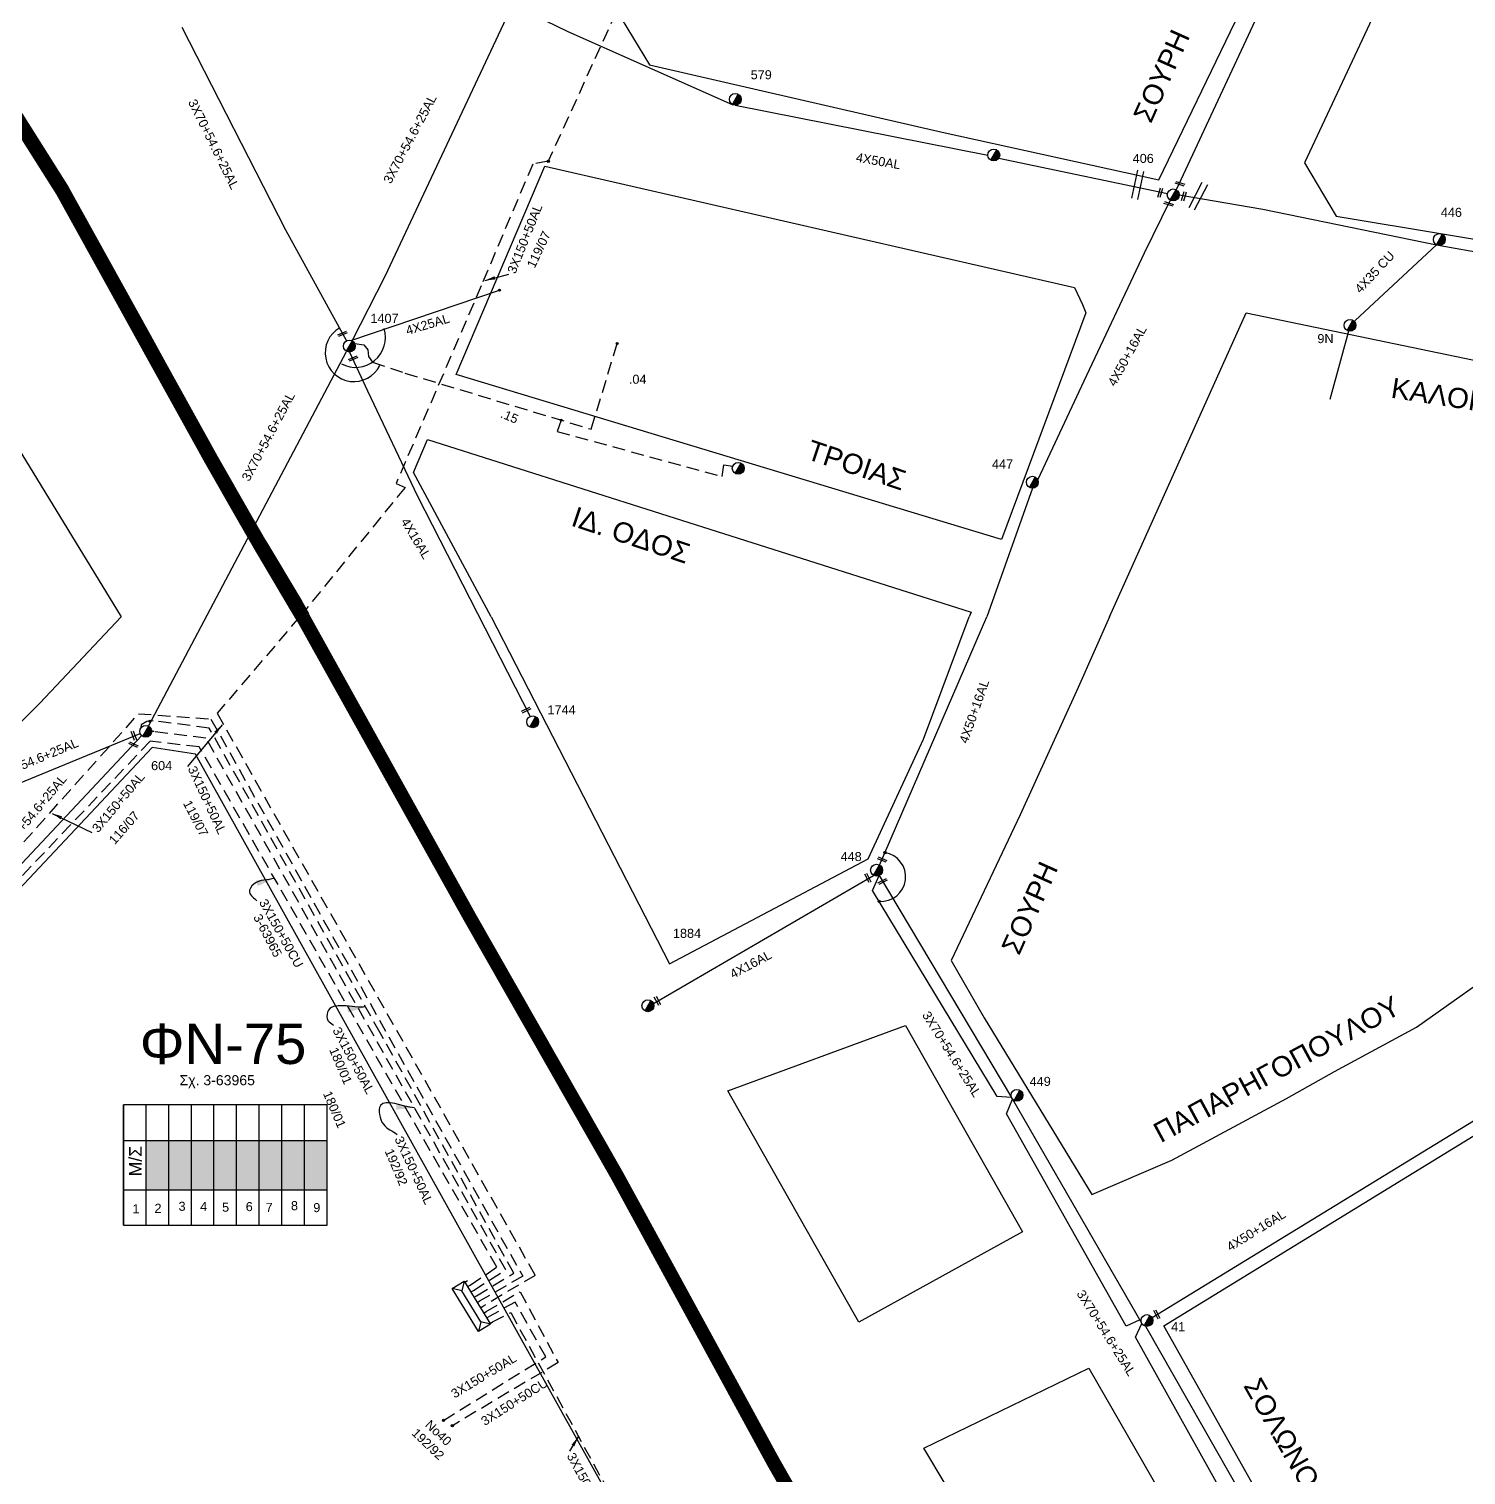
# Model space of a CAD drawing. Header units: millimetres. Extents: x 907 to 2022, y 699 to 1220.
# Drawn here: x 1134.9 to 1277.7, y 926.2 to 1070 of the extents above; entities that cross this region are included whole.
import ezdxf
from ezdxf.enums import TextEntityAlignment as Align

# ---------------------------------------------------------------- set-up
doc = ezdxf.new("R2010")
doc.units = ezdxf.units.MM
doc.linetypes.add('DASHED', pattern=[19.05, 12.7, -6.35])
for name, color, linetype in [('Άγνωστα', 7, 'Continuous'), ('Ασφαλειοκιβώτια Χ.Τ 9 αναχωρήσεων', 7, 'Continuous'), ('Γέφυρες Εναέριου Δικτύου', 7, 'Continuous'), ('Γυμνά εναέρια ΧΤ (3Φ)   4x50AL', 7, 'Continuous'), ('Γυμνά εναέρια ΧΤ και ΦΟΠ (3Φ)   4x50+16AL', 7, 'Continuous'), ('Εναέρια παροχή ΧΤ 4x16', 7, 'SYN_LINE'), ('Εναέρια παροχή ΧΤ 4x25', 7, 'SYN_LINE'), ('Επιγραφές - Σχήματα', 7, 'Continuous'), ('Καλώδια ΧΤ    4Χ35CU', 7, 'SYN_LINE'), ('Καλώδια ΧΤ   3x150+50AL', 7, 'DASHED'), ('Καλώδια ΧΤ   3x150+50CU', 7, 'DASHED'), ('Καλώδια ΧΤ   3x150AL+50XLPE', 7, 'DASHED'), ('Μηχανική τομή', 7, 'Continuous'), ('Στύλος ΦΜ', 7, 'Continuous'), ('Στύλος ΦΜ @ 1', 7, 'Continuous'), ('Συνδέσεις', 7, 'Continuous'), ('Συνεστραμμένα ΧΤ   3x70+54.6+25 AL', 7, 'SYN_LINE'), ('Τομή', 7, 'Continuous'), ('Υποσταθμός πόλεως', 7, 'Continuous'), ('Υπόβαθρο ΔΕΗ', 7, 'Continuous'), ('Υπόγεια Καλώδια Δικτύου ΧΤ   .04', 7, 'DASHED'), ('Υπόγεια Καλώδια Δικτύου ΧΤ   .15', 7, 'DASHED')]:
    doc.layers.add(name, color=color, linetype=linetype)
doc.styles.get("Standard").update_dxf_attribs({"font": 'arial.ttf'})
doc.linetypes.add('SYN_LINE', pattern='A,0.5,-0.0001,["/\\/\\/\\/",Standard,S=0.1,R=0,X=0,Y=-0.05],-0.25', length=0.7501)
doc.dimstyles.new('ISO-25', dxfattribs={"dimtxt": 2.5, "dimasz": 2.5, "dimexe": 1.25, "dimexo": 0.625, "dimtad": 1, "dimtxsty": 'Standard', "dimcen": 2.5, "dimadec": 0, "dimazin": 0, "dimtfac": 1, "dimtmove": 0, "dimatfit": 3, "dimfxl": 1, "dimarcsym": 0})
doc.dimstyles.get("Standard").update_dxf_attribs({"dimtxt": 0.18, "dimasz": 0.18, "dimexe": 0.18, "dimexo": 0.0625, "dimgap": 0.09, "dimtad": 0, "dimtih": 1, "dimtoh": 1, "dimdec": 4, "dimzin": 0, "dimdsep": 46, "dimtxsty": 'Standard', "dimcen": 0.09, "dimadec": 0, "dimazin": 0, "dimtfac": 1, "dimtdec": 4, "dimtofl": 0, "dimtmove": 0, "dimatfit": 3, "dimfxl": 1, "dimtolj": 1, "dimtzin": 0, "dimarcsym": 0})

# ---------------------------------------------------------------- blocks, each defined once
blk = doc.blocks.new('ΥΠΑΡΧΩΝ ΤΣΙΜΕΝΤΕΝΙΟΣ ΣΤΥΛΟΣ')
at = {"layer": 'Στύλος ΦΜ'}
blk.add_hatch(color=256, dxfattribs=at).paths.add_polyline_path([(-1.29, -2.28, 0.574793), (2.62, 0, 0.268822), (1.3, 2.27)])
blk.add_line((-1.29, -2.28), (1.3, 2.27), dxfattribs=at)
blk.add_circle((0, 0), 2.62, dxfattribs=at)
at = {"layer": 'Στύλος ΦΜ', "flags": 4}
for tag, p in [('ΤΥΠΟΣ', (-4.91, 3.03)), ('ΑΡΙΘΜΟΣ', (-4.68, 8.05))]:
    blk.add_attdef(tag, p, '', height=4, dxfattribs=at)
blk = doc.blocks.new('ΜΗΧΑΝΙΚΗ ΤΟΜΗ')
at = {"layer": 'Μηχανική τομή', "ltscale": 40}
for p, q in [((-1.89, 0.78), (1.89, 0.78)), ((1.89, 0), (-1.89, 0))]:
    blk.add_line(p, q, dxfattribs=at)
blk = doc.blocks.new('ΤΟΜΗ')
at = {"layer": 'Τομή', "ltscale": 40}
for p, q in [((-5.68, 0), (5.68, 0)), ((5.68, -2.33), (-5.68, -2.33))]:
    blk.add_line(p, q, dxfattribs=at)
blk = doc.blocks.new('_ΣΥΝΔΕΣΗ')
at = {"layer": 'Συνδέσεις', "linetype": 'SYN_LINE', "ltscale": 40}
blk.add_hatch(color=256, dxfattribs=at).paths.add_polyline_path([(0.5, -0.01, 1), (-0.5, -0.01, 1)])
at = {"layer": 'Συνδέσεις'}
blk.add_circle((0, -0.01), 0.5, dxfattribs=at)
blk = doc.blocks.new('ΥΠΟΣΤΑΘΜΟΣ ΠΟΛΕΩΣ 9 ΑΝΑΧΩΡΗΣΕΩΝ')
at = {"layer": 'Υποσταθμός πόλεως', "ltscale": 40}
for p, q in [((-9.63, -2.82), (-9.63, -4)), ((-7.12, -2.82), (-7.12, -4)), ((-4.84, -2.82), (-4.84, -4)), ((-2.36, -2.82), (-2.36, -4)), ((0.09, -2.82), (0.09, -4)), ((2.55, -2.82), (2.55, -4)), ((5.02, -2.82), (5.02, -4)), ((7.48, -2.82), (7.48, -4)), ((9.61, -2.82), (9.61, -4))]:
    blk.add_line(p, q, dxfattribs=at)
blk.add_lwpolyline([(-10.02, 2.82), (10.02, 2.82), (10.02, -2.82), (-10.02, -2.82)], close=True, dxfattribs=at)
for points in [[(-7.21, 0), (-10.02, 2.82)], [(-10.02, -2.82), (-7.21, 0)], [(-7.21, 0), (7.21, 0)], [(7.21, 0), (10.02, 2.82)], [(10.02, -2.82), (7.21, 0)]]:
    blk.add_lwpolyline(points, dxfattribs=at)
at = {"layer": 'Υποσταθμός πόλεως', "linetype": 'SYN_LINE', "ltscale": 40, "flags": 1}
for tag, p in [('ΜΕΤΑΣΧΗΜΑΤΙΣΜΟΣ', (10.79, 1.71)), ('ΙΣΧΥΣ', (10.77, -1.08)), ('ΑΡΙΘΜΟΣ', (10.89, -3.8))]:
    blk.add_attdef(tag, p, '', height=1.8, dxfattribs=at)
blk = doc.blocks.new('ΑΣΦΑΛΕΙΟΚΙΒΩΤΙΟ ΥΠΟΣΤΑΘΜΟΥ 9 ΑΝΑΧΩΡΗΣΕΩΝ')
at = {"layer": 'Ασφαλειοκιβώτια Χ.Τ 9 αναχωρήσεων', "ltscale": 40}
for p, q in [((-23.8, 40.36), (24.02, 40.36)), ((-9.72, 40.36), (-9.72, -40.64)), ((9.94, 40.36), (9.94, -40.64)), ((-23.8, 31.36), (24.02, 31.36)), ((-23.8, 22.36), (24.02, 22.36)), ((-23.8, 13.36), (24.02, 13.36)), ((-23.8, 4.36), (24.02, 4.36)), ((-23.8, -4.64), (24.02, -4.64)), ((-23.8, -13.64), (24.02, -13.64)), ((-23.8, -22.64), (24.02, -22.64)), ((-23.8, -31.64), (24.02, -31.64))]:
    blk.add_line(p, q, dxfattribs=at)
at = {"layer": 'Ασφαλειοκιβώτια Χ.Τ 9 αναχωρήσεων'}
blk.add_lwpolyline([(-23.8, -40.64), (24.02, -40.64), (24.02, 40.36), (-23.8, 40.36)], close=True, dxfattribs=at)
for s, p in [('1', (-19.06, 36.75)), ('2', (-18.9, 28.02)), ('3', (-18.08, 18.46)), ('4', (-18.2, 9.88)), ('5', (-18.46, 1.13)), ('6', (-18.21, -8.26)), ('7', (-18.52, -16.19)), ('8', (-17.85, -26.23)), ('9', (-18.61, -35.12))]:
    blk.add_text(s, height=3.6, rotation=270, dxfattribs=at).set_placement(p)
at = {"layer": 'Ασφαλειοκιβώτια Χ.Τ 9 αναχωρήσεων', "ltscale": 40}
for tag, height, p in [('ΟΝΟΜΑ', 5, (-0.16, 44.31)), ('ΚΕΙΜΕΝΟ 1', 2, (17.06, 35.59)), ('ΚΕΙΜΕΝΟ 2', 2, (17.06, 26.88)), ('ΚΕΙΜΕΝΟ 3', 2, (17.06, 17.69)), ('ΚΕΙΜΕΝΟ 4', 2, (17.06, 8.71)), ('ΚΕΙΜΕΝΟ 5', 2, (17.06, -0.13)), ('ΚΕΙΜΕΝΟ 6', 2, (17.06, -9.05)), ('ΚΕΙΜΕΝΟ 7', 2, (17.06, -18.13)), ('ΚΕΙΜΕΝΟ 8', 2, (17.06, -26.85)), ('ΚΕΙΜΕΝΟ 9', 2, (17.06, -35.99)), ('ΣΧ', 2, (-0.1, -42.64))]:
    blk.add_attdef(tag, text='', height=height, dxfattribs=at).set_placement(p, align=Align.MIDDLE_CENTER)

msp = doc.modelspace()

# ---------------------------------------------------------------- hatches: boundary and pattern name
at = {"layer": 'Ασφαλειοκιβώτια Χ.Τ 9 αναχωρήσεων'}
for color, points in [(151, [(1148.751, 959.527), (1146.501, 959.527), (1146.501, 954.613), (1148.751, 954.613)]), (6, [(1151.001, 959.527), (1148.751, 959.527), (1148.751, 954.613), (1151.001, 954.613)]), (133, [(1153.251, 959.527), (1151.001, 959.527), (1151.001, 954.613), (1153.251, 954.613)]), (173, [(1155.501, 959.527), (1153.251, 959.527), (1153.251, 954.613), (1155.501, 954.613)]), (85, [(1157.751, 959.527), (1155.501, 959.527), (1155.501, 954.613), (1157.751, 954.613)]), (30, [(1160.001, 959.527), (1157.751, 959.527), (1157.751, 954.613), (1160.001, 954.613)]), (2, [(1162.251, 959.527), (1160.001, 959.527), (1160.001, 954.613), (1162.251, 954.613)]), (62, [(1164.501, 959.527), (1162.251, 959.527), (1162.251, 954.613), (1164.501, 954.613)])]:
    msp.add_hatch(color=color, dxfattribs=at).paths.add_polyline_path(points)

# ---------------------------------------------------------------- linework, layer by layer
at = {"layer": 'Άγνωστα', "color": 151, "linetype": 'DASHED', "ltscale": 0.1}
msp.add_lwpolyline([(1187.762, 1031.138), (1187.356, 1030.01), (1203.76, 1025.531), (1203.918, 1026.695), (1204.818, 1026.572)], dxfattribs=at)
at = {"layer": 'Γέφυρες Εναέριου Δικτύου'}
for points in [[(1165.756, 1040.322, 1.3582269), (1169.737, 1036.579, -4.2616509)], [(1165.913, 1036.736, 0.6705569), (1170.156, 1040.243, -0.1376924)]]:
    msp.add_lwpolyline(points, format="xyb", dxfattribs=at)
msp.add_arc((1219.564, 985.724), 2.441, 265.42364, 81.14146, dxfattribs=at)
at = {"layer": 'Γυμνά εναέρια ΧΤ (3Φ)   4x50AL', "color": 27, "ltscale": 0.1}
msp.add_lwpolyline([(1258.574, 1074.818), (1248.896, 1054.043)], dxfattribs=at)
at = {"layer": 'Γυμνά εναέρια ΧΤ (3Φ)   4x50AL', "color": 30}
for points in [[(1183.031, 1072.403), (1188.345, 1069.818), (1204.831, 1062.5)], [(1205.07, 1062.45), (1230.172, 1057.5)], [(1231.263, 1057.192), (1248.03, 1053.664)]]:
    msp.add_lwpolyline(points, dxfattribs=at)
at = {"layer": 'Γυμνά εναέρια ΧΤ και ΦΟΠ (3Φ)   4x50+16AL', "color": 27, "ltscale": 0.1}
for points in [[(1248.313, 1053.019), (1245.709, 1047.73), (1239.703, 1035.017), (1235.128, 1025.228)], [(1219.405, 986.9), (1230.08, 1011.569)]]:
    msp.add_lwpolyline(points, dxfattribs=at)
at = {"layer": 'Γυμνά εναέρια ΧΤ και ΦΟΠ (3Φ)   4x50+16AL', "color": 62, "ltscale": 0.1}
msp.add_lwpolyline([(1249.192, 1053.532), (1257.518, 1052.101), (1274.769, 1048.586), (1285.169, 1046.721), (1298.299, 1044.543)], dxfattribs=at)
at = {"layer": 'Γυμνά εναέρια ΧΤ και ΦΟΠ (3Φ)   4x50+16AL', "color": 27}
msp.add_lwpolyline([(1234.601, 1024.377), (1230.08, 1011.569)], dxfattribs=at)
at = {"layer": 'Γυμνά εναέρια ΧΤ και ΦΟΠ (3Φ)   4x50+16AL', "color": 30, "ltscale": 0.1}
msp.add_lwpolyline([(1246.492, 941.92), (1283.914, 964.821)], dxfattribs=at)
at = {"layer": 'Εναέρια παροχή ΧΤ 4x16', "color": 151, "ltscale": 10}
msp.add_lwpolyline([(1166.711, 1037.909), (1168.498, 1034.06), (1173.441, 1023.637), (1184.668, 1001.664)], dxfattribs=at)
at = {"layer": 'Εναέρια παροχή ΧΤ 4x16', "color": 30, "ltscale": 10}
msp.add_lwpolyline([(1196.927, 973.144), (1218.822, 985.876)], dxfattribs=at)
at = {"layer": 'Εναέρια παροχή ΧΤ 4x25', "color": 30, "ltscale": 10}
msp.add_lwpolyline([(1166.838, 1039.073), (1181.629, 1044.064)], dxfattribs=at)
at = {"layer": 'Καλώδια ΧΤ    4Χ35CU', "ltscale": 10}
msp.add_line((1274.769, 1048.586), (1266.175, 1040.567), dxfattribs=at)
at = {"layer": 'Καλώδια ΧΤ    4Χ35CU', "ltscale": 18}
msp.add_line((1266.175, 1040.567), (1264.173, 1033.193), dxfattribs=at)
at = {"layer": 'Καλώδια ΧΤ   3x150+50AL', "color": 62, "ltscale": 0.1}
for points in [[(1186.476, 1056.882), (1184.93, 1056.586), (1179.818, 1044.507), (1171.345, 1024.829), (1172.244, 1024.442), (1161.761, 1011.569)], [(1161.761, 1011.569), (1153.572, 1001.991), (1185.167, 946.101), (1179.996, 943.034)]]:
    msp.add_lwpolyline(points, dxfattribs=at)
at = {"layer": 'Καλώδια ΧΤ   3x150+50AL', "color": 2, "ltscale": 0.1}
msp.add_lwpolyline([(1114.956, 954.905), (1107.992, 960.586), (1118.281, 972.031), (1119.122, 972.148), (1145.754, 1001.947), (1152.954, 1001.416), (1183.94, 946.011), (1179.678, 943.555)], dxfattribs=at)
at = {"layer": 'Καλώδια ΧΤ   3x150+50AL', "color": 30, "ltscale": 0.1}
msp.add_lwpolyline([(1179.357, 944.08), (1183.059, 946.327), (1169.773, 970.206), (1152.786, 1000.52), (1147.197, 1001.245), (1146.573, 1001.174), (1146.029, 1000.848), (1145.995, 1000.547)], dxfattribs=at)
at = {"layer": 'Καλώδια ΧΤ   3x150+50AL', "color": 173, "ltscale": 0.1}
msp.add_lwpolyline([(1179.035, 944.607), (1182.261, 946.652), (1152.456, 999.521), (1147.309, 1000.164), (1147.056, 1000.174)], dxfattribs=at)
at = {"layer": 'Καλώδια ΧΤ   3x150+50AL', "color": 133, "ltscale": 0.1}
msp.add_lwpolyline([(1176.064, 931.68), (1186.226, 937.994), (1183.181, 943.446), (1180.617, 942.017)], dxfattribs=at)
at = {"layer": 'Καλώδια ΧΤ   3x150+50CU', "color": 85, "ltscale": 0.1}
msp.add_lwpolyline([(1178.714, 945.132), (1181.368, 946.921), (1151.784, 998.646), (1146.895, 999.203), (1119.392, 970.287), (1118.836, 968.983)], dxfattribs=at)
at = {"layer": 'Καλώδια ΧΤ   3x150+50CU', "color": 6, "ltscale": 0.1}
msp.add_lwpolyline([(1180.32, 942.503), (1183.67, 944.48), (1187.46, 937.437), (1176.944, 931.152)], dxfattribs=at)
at = {"layer": 'Καλώδια ΧΤ   3x150AL+50XLPE', "color": 62, "ltscale": 0.1}
msp.add_lwpolyline([(1213.161, 1113.644), (1204.606, 1095.588), (1196.874, 1079.471), (1194.803, 1075.156), (1186.477, 1056.885)], dxfattribs=at)
at = {"layer": 'Καλώδια ΧΤ   3x150AL+50XLPE', "color": 151, "ltscale": 0.1}
msp.add_lwpolyline([(1180.943, 941.483), (1182.746, 942.404), (1197.97, 914.579), (1198.459, 914.81), (1199.017, 914.632), (1199.22, 914.24)], dxfattribs=at)
at = {"layer": 'Συνεστραμμένα ΧΤ   3x70+54.6+25 AL', "color": 30, "ltscale": 10}
for points in [[(1167.003, 1039.009), (1170.281, 1045.464), (1182.837, 1072.189)], [(1146.747, 1000.714), (1166.437, 1037.976)], [(1219.359, 985.854), (1232.526, 963.78)], [(1232.636, 963.608), (1245.482, 941.314)], [(1245.833, 941.043), (1262.552, 911.733)]]:
    msp.add_lwpolyline(points, dxfattribs=at)
at = {"layer": 'Συνεστραμμένα ΧΤ   3x70+54.6+25 AL', "color": 151, "ltscale": 10}
msp.add_lwpolyline([(1150.055, 1070.211), (1160.37, 1050.074), (1166.428, 1039.014)], dxfattribs=at)
at = {"layer": 'Συνεστραμμένα ΧΤ   3x70+54.6+25 AL', "color": 173, "ltscale": 10}
for points in [[(1117.693, 969.526), (1146.065, 999.766)], [(1126.972, 992.19), (1145.923, 999.972)]]:
    msp.add_lwpolyline(points, dxfattribs=at)
at = {"layer": 'Συνεστραμμένα ΧΤ   3x70+54.6+25 AL', "color": 27, "ltscale": 10}
for points in [[(1232.526, 963.78), (1231.113, 963.874), (1218.725, 984.355), (1219.359, 985.854)], [(1245.281, 941.664), (1243.931, 941.059), (1232.013, 962.179), (1232.636, 963.608)], [(1262.544, 911.401), (1260.921, 911.137), (1244.847, 939.941), (1245.482, 941.314)]]:
    msp.add_lwpolyline(points, dxfattribs=at)
at = {"layer": 'Υπόβαθρο ΔΕΗ', "linetype": 'DASHED', "const_width": 1.32, "flags": 128}
for points in [[(954.035, 1213.418), (965.791, 1204.235), (973.625, 1198.151), (989.841, 1185.354), (998.206, 1178.94), (1005.842, 1173.085), (1013.881, 1167.247), (1021.568, 1161.735), (1029.668, 1155.573), (1037.559, 1149.658), (1045.608, 1143.474), (1053.098, 1137.635), (1062.145, 1130.981), (1069.346, 1125.491), (1077.465, 1119.393), (1085.434, 1113.583), (1093.523, 1107.477), (1099.501, 1103.148), (1104.094, 1099.295), (1108.715, 1094.677), (1114.96, 1087.56), (1121.726, 1079.329), (1127.085, 1071.769), (1132.658, 1062.702), (1138.188, 1053.943), (1146.316, 1039.248), (1147.871, 1036.436), (1152.967, 1027.22), (1156.31, 1021.372), (1157.818, 1018.763), (1161.399, 1012.728), (1162.087, 1011.569)], [(1162.081, 1011.569), (1178.651, 981.743), (1193.329, 956.007), (1208.862, 927.533), (1214.114, 918.326), (1221.112, 907.474)]]:
    msp.add_lwpolyline(points, dxfattribs=at)
at = {"layer": 'Υπόβαθρο ΔΕΗ'}
for points in [[(1215.329, 1115.664), (1193.74, 1071.1), (1196.556, 1066.467), (1225.625, 1059.784), (1247.181, 1055.046), (1263.805, 1089.489), (1275.676, 1115.664)], [(1049.609, 1033.46), (1094.139, 1078.933), (1115.81, 1057.752), (1125.067, 1042.566), (1144.022, 1011.569)], [(1133.218, 1063.051), (1138.757, 1054.28), (1146.893, 1039.567), (1148.448, 1036.755), (1153.542, 1027.544), (1156.882, 1021.701), (1158.388, 1019.096), (1161.967, 1013.065), (1162.655, 1011.906)], [(1132.098, 1062.353), (1137.62, 1053.607), (1145.738, 1038.928), (1147.293, 1036.116), (1152.392, 1026.897), (1155.738, 1021.043), (1157.249, 1018.429), (1160.832, 1012.392), (1161.52, 1011.232)], [(1177.314, 1035.668), (1186.122, 1056.407), (1238.789, 1044.313), (1239.574, 1042.624), (1239.924, 1041.804), (1231.516, 1019.273), (1177.314, 1035.668)], [(1180.801, 1011.569), (1173.088, 1025.919), (1174.472, 1029.221), (1228.528, 1012.034), (1228.319, 1011.569)], [(1078.272, 1011.569), (1114.823, 981.741), (1135.935, 1003.009), (1144.022, 1011.569)], [(1161.535, 1011.266), (1178.107, 981.437), (1192.784, 955.703), (1208.316, 927.229), (1213.58, 918.001), (1220.587, 907.135)], [(1162.628, 1011.873), (1179.196, 982.05), (1193.875, 956.312), (1209.408, 927.838), (1214.649, 918.65), (1221.637, 907.813)], [(1180.807, 1011.569), (1198.519, 977.074), (1218.282, 987.502), (1223.769, 999.418), (1228.319, 1011.569)], [(1242.275, 1011.569), (1239.164, 1004.55), (1233.395, 991.895), (1226.543, 977.414), (1229.808, 971.706), (1240.518, 954.152), (1248.454, 957.564), (1259.872, 963.681), (1264.643, 966.381), (1272.771, 970.781), (1282.436, 977.614), (1294.023, 987.492), (1302.737, 995.364), (1310.1, 1003.722), (1315.721, 1011.569)], [(1099.895, 942.59), (1198.629, 864.315), (1213.758, 885.924), (1151.422, 997.924), (1147.101, 998.597), (1099.189, 947.578), (1099.895, 942.59)], [(1266.144, 907.474), (1261.112, 917.133), (1247.683, 941.084), (1283.912, 963.307), (1294.613, 944.441), (1307.489, 921.545), (1284.274, 907.474)], [(1239.869, 900.39), (1226.041, 925.221), (1223.802, 928.909), (1240.221, 936.867), (1257.126, 907.474)]]:
    msp.add_lwpolyline(points, dxfattribs=at)
at = {"layer": 'Υπόβαθρο ΔΕΗ', "ltscale": 0.1}
for points in [[(1289.245, 1115.664), (1261.666, 1056.713), (1264.799, 1051.415), (1297.701, 1045.96), (1313.864, 1085.778), (1323.441, 1107.828), (1326.974, 1115.664)], [(1242.275, 1011.569), (1255.867, 1041.81), (1320.976, 1028.284), (1323.23, 1021.805), (1315.721, 1011.569)]]:
    msp.add_lwpolyline(points, dxfattribs=at)
at = {"layer": 'Υπόβαθρο ΔΕΗ'}
msp.add_lwpolyline([(1204.322, 964.434), (1221.973, 970.962), (1233.609, 950.435), (1217.34, 941.46)], close=True, dxfattribs=at)
at = {"layer": 'Υπόγεια Καλώδια Δικτύου ΧΤ   .04', "color": 151, "ltscale": 0.1}
msp.add_lwpolyline([(1190.757, 1030.235), (1193.329, 1038.761)], dxfattribs=at)
at = {"layer": 'Υπόγεια Καλώδια Δικτύου ΧΤ   .15', "color": 151, "ltscale": 0.1}
msp.add_lwpolyline([(1167.246, 1038.743), (1168.139, 1038.625), (1168.548, 1038.115), (1168.606, 1037.473), (1168.995, 1036.905), (1172.225, 1035.825), (1190.757, 1030.235)], dxfattribs=at)

# ---------------------------------------------------------------- block references
at = {"layer": 'Ασφαλειοκιβώτια Χ.Τ 9 αναχωρήσεων', "xscale": 0.25, "yscale": 0.25, "zscale": 0.25, "rotation": 90}
msp.add_blockref('ΑΣΦΑΛΕΙΟΚΙΒΩΤΙΟ ΥΠΟΣΤΑΘΜΟΥ 9 ΑΝΑΧΩΡΗΣΕΩΝ', (1154.342, 957.043), dxfattribs=at)
at = {"layer": 'Μηχανική τομή'}
for p, xscale, yscale, zscale, rotation in [((1247.402, 1053.717), 0.2499999999999997, 0.2499999999999997, 0.2499999999999997, 73.39249968970074), ((1249.302, 1054.734), 0.2499999999999998, 0.2499999999999998, 0.2499999999999998, 162.365527852267), ((1248.191, 1052.728), 0.2499999999999998, 0.2499999999999998, 0.2499999999999998, 162.365527852267), ((1249.744, 1053.368), 0.2499999999999997, 0.2499999999999997, 0.2499999999999997, 73.39249968970074), ((1165.986, 1039.81), 0.2499999999999999, 0.2499999999999999, 0.2499999999999999, 203.3741396982073), ((1167.048, 1037.354), 0.2499999999999999, 0.2499999999999999, 0.2499999999999999, 203.3741396982073), ((1184.321, 1002.225), 0.2500000000000017, 0.2500000000000017, 0.2500000000000017, 26.06516000780125), ((1145.195, 999.736), 0.2500000000000359, 0.2500000000000359, 0.2500000000000359, 290.3933502616153), ((1145.204, 998.785), 0.2499999999999969, 0.2499999999999969, 0.2499999999999969, 335.3889191275503), ((1219.632, 987.351), 0.2499999999999972, 0.2499999999999972, 0.2499999999999972, 337.5923977188356), ((1218.165, 985.571), 0.2499999999999152, 0.2499999999999152, 0.2499999999999152, 297.2763220681449), ((1219.762, 985.17), 0.2500000000000275, 0.2500000000000275, 0.2500000000000275, 27.67824323432583), ((1197.236, 973.358), 0.2499999999999682, 0.2499999999999682, 0.2499999999999682, 297.6672158475484), ((1246.894, 942.181), 0.2499999999999152, 0.2499999999999152, 0.2499999999999152, 297.2763220681449)]:
    msp.add_blockref('ΜΗΧΑΝΙΚΗ ΤΟΜΗ', p, dxfattribs=dict(at, xscale=xscale, yscale=yscale, zscale=zscale, rotation=rotation))
at = {"layer": 'Στύλος ΦΜ @ 1', "ltscale": 40}
ref = msp.add_blockref('ΥΠΑΡΧΩΝ ΤΣΙΜΕΝΤΕΝΙΟΣ ΣΤΥΛΟΣ', (1205.07, 1063.039), dxfattribs=dict(at, xscale=0.2249999999999091, yscale=0.2249999999999091, zscale=0.2249999999999091))
ref.add_attrib('ΤΥΠΟΣ', '579', (1206.6, 1065.032), dxfattribs={"layer": 'Στύλος ΦΜ', "height": 0.9, "flags": 4})
at = {"layer": 'Στύλος ΦΜ @ 1', "ltscale": 40, "xscale": 0.2249999999999091, "yscale": 0.2249999999999091, "zscale": 0.2249999999999091}
for p in [(1230.761, 1057.5), (1205.363, 1026.349)]:
    msp.add_blockref('ΥΠΑΡΧΩΝ ΤΣΙΜΕΝΤΕΝΙΟΣ ΣΤΥΛΟΣ', p, dxfattribs=at)
at = {"layer": 'Στύλος ΦΜ @ 1', "ltscale": 40}
ref = msp.add_blockref('ΥΠΑΡΧΩΝ ΤΣΙΜΕΝΤΕΝΙΟΣ ΣΤΥΛΟΣ', (1248.604, 1053.532), dxfattribs=dict(at, xscale=0.2249999999999091, yscale=0.2249999999999091, zscale=0.2249999999999091))
ref.add_attrib('ΤΥΠΟΣ', '406', (1244.571, 1056.712), dxfattribs={"layer": 'Στύλος ΦΜ', "height": 0.9, "flags": 4})
ref = msp.add_blockref('ΥΠΑΡΧΩΝ ΤΣΙΜΕΝΤΕΝΙΟΣ ΣΤΥΛΟΣ', (1275.059, 1049.098), dxfattribs=dict(at, xscale=0.2249999999999091, yscale=0.2249999999999091, zscale=0.2249999999999091))
ref.add_attrib('ΤΥΠΟΣ', '446', (1275.201, 1051.35), dxfattribs={"layer": 'Στύλος ΦΜ', "height": 0.9, "flags": 4})
ref = msp.add_blockref('ΥΠΑΡΧΩΝ ΤΣΙΜΕΝΤΕΝΙΟΣ ΣΤΥΛΟΣ', (1166.711, 1038.498), dxfattribs=dict(at, xscale=0.2249999999999091, yscale=0.2249999999999091, zscale=0.2249999999999091))
ref.add_attrib('ΤΥΠΟΣ', '1407', (1168.801, 1040.81), dxfattribs={"layer": 'Στύλος ΦΜ', "height": 0.9, "flags": 4})
ref = msp.add_blockref('ΥΠΑΡΧΩΝ ΤΣΙΜΕΝΤΕΝΙΟΣ ΣΤΥΛΟΣ', (1266.175, 1040.567), dxfattribs=dict(at, xscale=0.2249999999999091, yscale=0.2249999999999091, zscale=0.2249999999999091))
ref.add_attrib('ΤΥΠΟΣ', '9N', (1262.932, 1038.796), dxfattribs={"layer": 'Στύλος ΦΜ', "height": 0.9, "flags": 4})
ref = msp.add_blockref('ΥΠΑΡΧΩΝ ΤΣΙΜΕΝΤΕΝΙΟΣ ΣΤΥΛΟΣ', (1234.601, 1024.966), dxfattribs=dict(at, xscale=0.2249999999999091, yscale=0.2249999999999091, zscale=0.2249999999999091))
ref.add_attrib('ΤΥΠΟΣ', '447', (1230.588, 1026.325), dxfattribs={"layer": 'Στύλος ΦΜ', "height": 0.9, "flags": 4})
ref = msp.add_blockref('ΥΠΑΡΧΩΝ ΤΣΙΜΕΝΤΕΝΙΟΣ ΣΤΥΛΟΣ', (1184.932, 1001.138), dxfattribs=dict(at, xscale=0.2249999999999091, yscale=0.2249999999999091, zscale=0.2249999999999091))
ref.add_attrib('ΤΥΠΟΣ', '1744', (1186.404, 1001.877), dxfattribs={"layer": 'Στύλος ΦΜ', "height": 0.9, "flags": 4})
ref = msp.add_blockref('ΥΠΑΡΧΩΝ ΤΣΙΜΕΝΤΕΝΙΟΣ ΣΤΥΛΟΣ', (1146.468, 1000.195), dxfattribs=dict(at, xscale=0.2249999999999091, yscale=0.2249999999999091, zscale=0.2249999999999091))
ref.add_attrib('ΤΥΠΟΣ', '604', (1146.998, 996.335), dxfattribs={"layer": 'Στύλος ΦΜ', "height": 0.9, "flags": 4})
ref = msp.add_blockref('ΥΠΑΡΧΩΝ ΤΣΙΜΕΝΤΕΝΙΟΣ ΣΤΥΛΟΣ', (1219.112, 986.389), dxfattribs=dict(at, xscale=0.2249999999999091, yscale=0.2249999999999091, zscale=0.2249999999999091))
ref.add_attrib('ΤΥΠΟΣ', '448', (1215.537, 987.296), dxfattribs={"layer": 'Στύλος ΦΜ', "height": 0.9, "flags": 4})
ref = msp.add_blockref('ΥΠΑΡΧΩΝ ΤΣΙΜΕΝΤΕΝΙΟΣ ΣΤΥΛΟΣ', (1196.386, 972.911), dxfattribs=dict(at, xscale=0.2249999999999091, yscale=0.2249999999999091, zscale=0.2249999999999091))
ref.add_attrib('ΤΥΠΟΣ', '1884', (1198.875, 979.659), dxfattribs={"layer": 'Στύλος ΦΜ', "height": 0.9, "flags": 4})
ref = msp.add_blockref('ΥΠΑΡΧΩΝ ΤΣΙΜΕΝΤΕΝΙΟΣ ΣΤΥΛΟΣ', (1233.07, 964.006), dxfattribs=dict(at, xscale=0.2249999999999091, yscale=0.2249999999999091, zscale=0.2249999999999091))
ref.add_attrib('ΤΥΠΟΣ', '449', (1234.333, 964.939), dxfattribs={"layer": 'Στύλος ΦΜ', "height": 0.9, "flags": 4})
ref = msp.add_blockref('ΥΠΑΡΧΩΝ ΤΣΙΜΕΝΤΕΝΙΟΣ ΣΤΥΛΟΣ', (1245.991, 941.61), dxfattribs=dict(at, xscale=0.2249999999999091, yscale=0.2249999999999091, zscale=0.2249999999999091))
ref.add_attrib('ΤΥΠΟΣ', '41', (1248.395, 940.548), dxfattribs={"layer": 'Στύλος ΦΜ', "height": 0.9, "flags": 4})
at = {"layer": 'Συνδέσεις'}
for p, xscale, yscale, zscale in [((1186.477, 1056.885), 0.2249999999999091, 0.2249999999999091, 0.2249999999999091), ((1181.63, 1044.066), 0.2249999999999091, 0.2249999999999091, 0.2249999999999091), ((1193.329, 1038.764), 0.2249999999999091, 0.2249999999999091, 0.2249999999999091), ((1187.763, 1031.141), 0.2249999999999091, 0.2249999999999091, 0.2249999999999091), ((1146.885, 1001.21), 0.225, 0.225, 0.225), ((1219.941, 988.141), 0.225, 0.225, 0.225), ((1219.371, 983.297), 0.225, 0.225, 0.225), ((1176.065, 931.685), 0.225, 0.225, 0.225), ((1176.946, 931.158), 0.225, 0.225, 0.225)]:
    msp.add_blockref('_ΣΥΝΔΕΣΗ', p, dxfattribs=dict(at, xscale=xscale, yscale=yscale, zscale=zscale))
at = {"layer": 'Τομή', "xscale": 0.2499999999999998, "yscale": 0.2499999999999998, "zscale": 0.2499999999999998}
for p, rotation in [((1245.347, 1054.467), 257.8195497735644), ((1251.347, 1053.277), 242.7671492182474)]:
    msp.add_blockref('ΤΟΜΗ', p, dxfattribs=dict(at, rotation=rotation))
at = {"layer": 'Υποσταθμός πόλεως', "xscale": 0.2500000000000359, "yscale": 0.2500000000000359, "zscale": 0.2500000000000359, "rotation": 121.4132988926241}
msp.add_blockref('ΥΠΟΣΤΑΘΜΟΣ ΠΟΛΕΩΣ 9 ΑΝΑΧΩΡΗΣΕΩΝ', (1178.835, 943.015), dxfattribs=at)

# ---------------------------------------------------------------- texts
at = {"layer": 'Γυμνά εναέρια ΧΤ και ΦΟΠ (3Φ)   4x50+16AL', "color": 7, "char_height": 0.9, "attachment_point": 1}
for s, insert, width, rotation in [('4X50AL', (1217.166, 1057.731), 16.07535, 350.13982), ('4X50+16AL', (1242.044, 1034.851), 84.18588, 61.33809)]:
    msp.add_mtext(s, dxfattribs=dict(at, insert=insert, width=width, rotation=rotation))
at = {"layer": 'Γυμνά εναέρια ΧΤ και ΦΟΠ (3Φ)   4x50+16AL', "color": 7, "ltscale": 0.2, "char_height": 0.9, "width": 15, "attachment_point": 1}
for insert, rotation in [((1227.3, 999.216), 70.72525), ((1253.794, 949.225), 31.79736)]:
    msp.add_mtext('4X50+16AL', dxfattribs=dict(at, insert=insert, rotation=rotation))
at = {"layer": 'Εναέρια παροχή ΧΤ 4x16', "color": 7, "insert": (1172.561, 1021.528), "char_height": 0.9, "width": 84.18588, "attachment_point": 1, "rotation": 300.97852}
msp.add_mtext('4X16AL', dxfattribs=at)
at = {"layer": 'Εναέρια παροχή ΧΤ 4x16', "color": 7, "ltscale": 20, "insert": (1204.417, 976.372), "char_height": 0.9, "width": 15, "attachment_point": 1, "rotation": 28.11779}
msp.add_mtext('4X16AL', dxfattribs=at)
at = {"layer": 'Εναέρια παροχή ΧΤ 4x25', "color": 7, "insert": (1172.219, 1040.449), "char_height": 0.9, "width": 84.18588, "attachment_point": 1, "rotation": 16.67413}
msp.add_mtext('4X25AL', dxfattribs=at)
at = {"layer": 'Επιγραφές - Σχήματα', "linetype": 'Continuous', "char_height": 2, "width": 23.56556, "attachment_point": 1}
for s, insert, rotation in [('ΣΟΥΡΗ', (1244.555, 1061.371), 65.94234), ('ΚΑΛΟΓΡΕΖΗΣ', (1270.47, 1035.366), 351.07411), ('ΤΡΟΙΑΣ', (1212.648, 1029.217), 341.53523), ('ΙΔ. ΟΔΟΣ', (1189.261, 1022.585), 341.53523), ('ΣΟΥΡΗ', (1231.449, 978.645), 65.94234), ('ΠΑΠΑΡΗΓΟΠΟΥΛΟΥ', (1246.403, 960.988), 28.41902), ('ΣΟΛΩΝΟΣ', (1257.264, 936.135), 299.8002)]:
    msp.add_mtext(s, dxfattribs=dict(at, insert=insert, rotation=rotation))
at = {"layer": 'Επιγραφές - Σχήματα', "insert": (1184.309, 1046.554), "char_height": 0.9, "attachment_point": 1, "rotation": 64.92184}
msp.add_mtext_dynamic_manual_height_columns('119/07', width=10.09091, gutter_width=12.5, heights=[0], dxfattribs=at)
at = {"layer": 'Επιγραφές - Σχήματα', "char_height": 0.9, "width": 15, "attachment_point": 1}
for s, insert, rotation in [('116/07', (1142.705, 989.464), 48.74236), ('119/07', (1150.947, 993.46), 297.47257), ('3-63965', (1157.928, 982.145), 297.47257), ('180/01', (1165.513, 968.889), 293.15183), ('180/01', (1164.892, 964.545), 293.15183), ('192/92', (1171.031, 958.807), 293.15183), ('192/92', (1173.453, 930.98), 316.19912), ('No40', (1174.791, 931.805), 316.19912)]:
    msp.add_mtext(s, dxfattribs=dict(at, insert=insert, rotation=rotation))
at = {"layer": 'Επιγραφές - Σχήματα', "attachment_point": 1}
for s, width, insert, char_height in [('ΦΝ-75', 10.09091, (1145.866, 971.117), 4), ('Σχ. 3-63965', 22.28597, (1149.823, 966.008), 1)]:
    msp.add_mtext_dynamic_manual_height_columns(s, width=width, gutter_width=12.5, heights=[0], dxfattribs=dict(at, insert=insert, char_height=char_height))
at = {"layer": 'Επιγραφές - Σχήματα', "color": 7, "linetype": 'Continuous', "insert": (1144.816, 955.951), "char_height": 1.25, "width": 5.6619, "attachment_point": 1, "rotation": 90}
msp.add_mtext('Μ/Σ', dxfattribs=at)
at = {"layer": 'Καλώδια ΧΤ   3x150+50AL', "color": 7, "insert": (1182.373, 1045.958), "char_height": 0.9, "width": 84.18588, "attachment_point": 1, "rotation": 68.1765}
msp.add_mtext('3X150+50AL', dxfattribs=at)
at = {"layer": 'Καλώδια ΧΤ   3x150+50AL', "color": 7, "ltscale": 0.2, "char_height": 0.9, "width": 15, "attachment_point": 1}
for insert, rotation in [((1151.441, 996.866), 294.8722), ((1141.041, 990.624), 49.91106), ((1165.8, 970.905), 298.09999), ((1171.992, 960.05), 294.8722), ((1176.701, 934.616), 31.10414)]:
    msp.add_mtext('3X150+50AL', dxfattribs=dict(at, insert=insert, rotation=rotation))
at = {"layer": 'Καλώδια ΧΤ   3x150+50CU', "color": 7, "ltscale": 0.2, "char_height": 0.9, "width": 15, "attachment_point": 1}
for insert, rotation in [((1158.483, 983.641), 299.14917), ((1179.683, 931.871), 32.51903)]:
    msp.add_mtext('3X150+50CU', dxfattribs=dict(at, insert=insert, rotation=rotation))
at = {"layer": 'Καλώδια ΧΤ   3x150AL+50XLPE', "color": 7, "ltscale": 0.2, "insert": (1191.166, 923.732), "char_height": 0.9, "width": 15, "attachment_point": 5, "rotation": 298.15262}
msp.add_mtext('3X150AL+50XLPE', dxfattribs=at)
at = {"layer": 'Συνεστραμμένα ΧΤ   3x70+54.6+25 AL', "color": 7, "char_height": 0.9, "attachment_point": 1}
for s, insert, width, rotation in [('3X70+54.6+25AL', (1151.46, 1063.166), 84.18588, 296.23089), ('3X70+54.6+25AL', (1170.033, 1054.988), 84.18588, 62.01697), ('4X35 CU', (1266.558, 1044.3), 13.58022, 47.13789), ('3X70+54.6+25AL', (1155.951, 1025.4), 84.18588, 62.01697)]:
    msp.add_mtext(s, dxfattribs=dict(at, insert=insert, width=width, rotation=rotation))
at = {"layer": 'Συνεστραμμένα ΧΤ   3x70+54.6+25 AL', "color": 7, "ltscale": 20, "char_height": 0.9, "width": 15, "attachment_point": 1}
for insert, rotation in [((1130.499, 995.782), 22.63488), ((1131.715, 988.481), 50.16628), ((1224.364, 972.481), 302.14651), ((1239.721, 944.763), 302.14651)]:
    msp.add_mtext('3X70+54.6+25AL', dxfattribs=dict(at, insert=insert, rotation=rotation))
at = {"layer": 'Υπόγεια Καλώδια Δικτύου ΧΤ   .04', "color": 7, "insert": (1194.494, 1035.656), "char_height": 0.9, "width": 84.18588, "attachment_point": 1}
msp.add_mtext('.04', dxfattribs=at)
at = {"layer": 'Υπόγεια Καλώδια Δικτύου ΧΤ   .15', "color": 7, "insert": (1182, 1032.271), "char_height": 0.9, "width": 84.18588, "attachment_point": 1, "rotation": 337.12149}
msp.add_mtext('.15', dxfattribs=at)

# ---------------------------------------------------------------- leaders
at = {"layer": 'Επιγραφές - Σχήματα', "ltscale": 40}
for points in [[(1180.206, 1045.029), (1182.556, 1045.663)], [(1154.051, 1000.838), (1150.615, 996.69)], [(1137.178, 992.034), (1141.105, 990.13)], [(1189.452, 930.035), (1188.588, 928.608)]]:
    msp.add_leader(points, dimstyle='ISO-25', override={"dimasz": 1, "dimtad": 0}, dxfattribs=at)
at = {"layer": 'Επιγραφές - Σχήματα', "path_type": 1}
for points in [[(1159.255, 985.584), (1157.209, 984.997), (1156.777, 984.196), (1157.518, 983.333)], [(1168.326, 972.788), (1164.539, 972.283), (1164.584, 971.438), (1165.118, 970.994)], [(1173.174, 962.771), (1169.793, 962.977), (1170.087, 961.129), (1171.475, 960.121)]]:
    msp.add_leader(points, dimstyle='Standard', override={"dimasz": 1.8, "dimgap": 0.09, "dimtad": 0}, dxfattribs=at)

doc.saveas('drawing.dxf')
